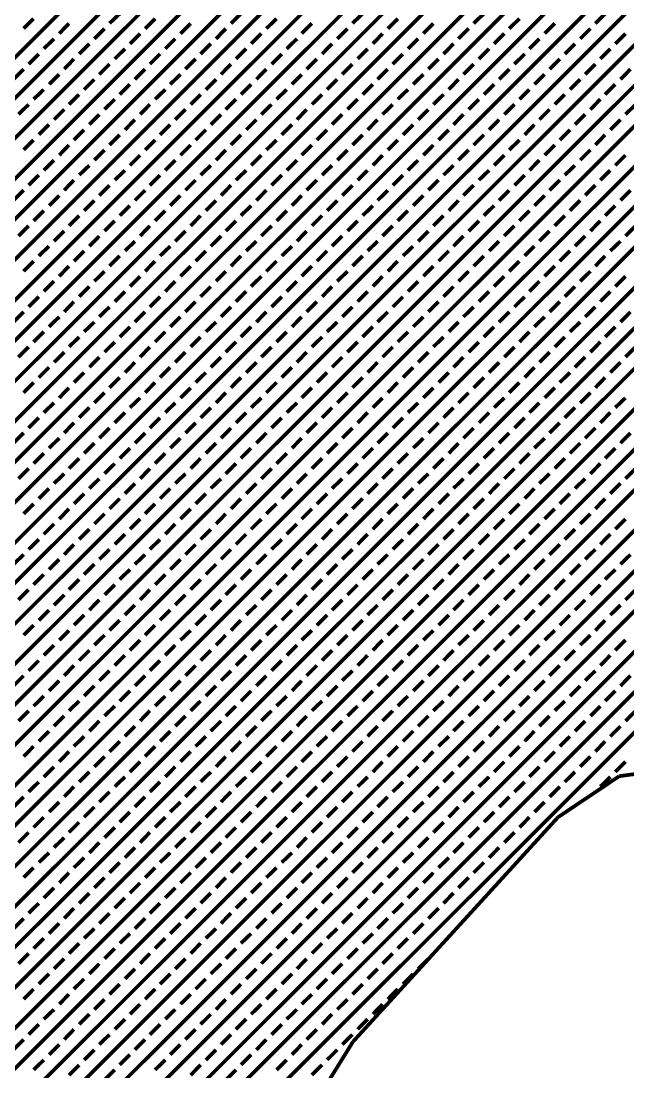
# Model space of a CAD drawing. Extents: x 2 to 176, y -19 to 159.
# Drawn here: x 111.615 to 112.234, y 118.166 to 119.239 of the extents above; entities that cross this region are included whole.
import ezdxf

# ---------------------------------------------------------------- set-up
doc = ezdxf.new("R2010")
doc.units = 0
doc.layers.add('BG_SILKSCREEN_TOP', color=7, linetype='CONTINUOUS')

msp = doc.modelspace()

# ---------------------------------------------------------------- linework, layer by layer
at = {"layer": 'BG_SILKSCREEN_TOP', "const_width": 0.00381}
for points in [[(110.989364, 118.252494), (113.11763, 120.380506)], [(110.989364, 118.211346), (113.158524, 120.380506)], [(110.989364, 118.169944), (113.20018, 120.380506)], [(110.989364, 118.128796), (113.241328, 120.380506)], [(110.989364, 118.087394), (113.28273, 120.380506)], [(110.989364, 118.046246), (113.323878, 120.380506)], [(110.989364, 118.00459), (113.36528, 120.380506)], [(110.989364, 118.335044), (113.034826, 120.380506)], [(110.989364, 118.293896), (113.075974, 120.380506)], [(110.989872, 117.96395), (113.406428, 120.380506)], [(110.993428, 117.926104), (113.44529, 120.377966)], [(110.997238, 117.888766), (113.481358, 120.372378)], [(111.005112, 117.854984), (113.512092, 120.361964)], [(111.01451, 117.823488), (113.539778, 120.348756)], [(111.02467, 117.791992), (113.562384, 120.32996)], [(111.039148, 117.765322), (113.580926, 120.307354)], [(111.053626, 117.738652), (113.599976, 120.284748)], [(111.068612, 117.712236), (113.618518, 120.262142)], [(111.087662, 117.68963), (113.630964, 120.23344)], [(111.106458, 117.667532), (113.636298, 120.197118)], [(111.12627, 117.645942), (113.641886, 120.161304)], [(111.150654, 117.628924), (113.644426, 120.122696)], [(111.175546, 117.612414), (113.624106, 120.060974)], [(111.19993, 117.59565), (113.36909, 119.765318)], [(110.989364, 118.582948), (111.913416, 119.507)], [(110.989364, 118.541546), (111.928656, 119.480584)], [(110.989364, 118.500398), (111.952278, 119.463312)], [(110.989364, 118.458996), (111.976154, 119.445786)], [(110.989364, 118.417848), (112.012984, 119.441468)], [(110.989364, 118.376192), (112.051592, 119.438928)], [(111.224822, 117.578886), (112.995964, 119.350536)], [(111.705136, 119.236998), (111.71555, 119.246904)], [(111.829088, 119.236998), (111.839248, 119.246904)], [(111.95304, 119.236998), (111.963454, 119.246904)], [(112.076738, 119.236998), (112.087152, 119.246904)], [(112.200944, 119.236998), (112.21085, 119.246904)], [(111.249206, 117.562376), (112.921542, 119.234712)], [(111.617506, 119.231664), (111.627666, 119.241824)], [(111.653828, 119.226584), (111.663734, 119.236998)], [(111.741458, 119.231664), (111.751618, 119.241824)], [(111.777526, 119.226584), (111.78794, 119.236998)], [(111.865156, 119.231664), (111.87557, 119.241824)], [(111.901224, 119.226584), (111.911638, 119.236998)], [(111.989108, 119.231664), (111.999268, 119.241824)], [(112.02543, 119.226584), (112.03559, 119.236998)], [(112.11306, 119.231664), (112.123474, 119.241824)], [(112.149128, 119.226584), (112.159542, 119.236998)], [(111.63808, 119.21109), (111.648494, 119.22125)], [(111.689642, 119.22125), (111.700056, 119.231664)], [(111.725964, 119.21617), (111.736378, 119.226584)], [(111.762032, 119.21109), (111.772192, 119.22125)], [(111.813848, 119.22125), (111.823754, 119.231664)], [(111.849662, 119.21617), (111.860076, 119.226584)], [(111.885984, 119.21109), (111.896398, 119.22125)], [(111.937546, 119.22125), (111.94796, 119.231664)], [(111.973868, 119.21617), (111.983774, 119.226584)], [(112.009682, 119.21109), (112.020096, 119.22125)], [(112.061244, 119.22125), (112.071658, 119.231664)], [(112.097566, 119.21617), (112.10798, 119.226584)], [(112.133634, 119.21109), (112.143794, 119.22125)], [(112.18545, 119.22125), (112.195864, 119.231664)], [(112.221264, 119.21617), (112.231678, 119.226584)], [(111.674148, 119.205756), (111.684562, 119.21617)], [(111.71047, 119.200676), (111.720884, 119.21109)], [(111.7981, 119.205756), (111.808514, 119.21617)], [(111.834168, 119.200676), (111.844582, 119.21109)], [(111.922052, 119.205756), (111.932212, 119.21617)], [(111.958374, 119.200676), (111.968534, 119.21109)], [(112.046004, 119.205756), (112.056164, 119.21617)], [(112.082072, 119.200676), (112.092486, 119.21109)], [(112.169702, 119.205756), (112.180116, 119.21617)], [(112.206024, 119.200676), (112.216184, 119.21109)], [(111.275876, 117.547898), (112.937798, 119.20982)], [(111.622586, 119.195342), (111.633, 119.205756)], [(111.658908, 119.190262), (111.668814, 119.200676)], [(111.746284, 119.195342), (111.756698, 119.205756)], [(111.782606, 119.190262), (111.79302, 119.200676)], [(111.87049, 119.195342), (111.880904, 119.205756)], [(111.906304, 119.190262), (111.916718, 119.200676)], [(111.994188, 119.195342), (112.004602, 119.205756)], [(112.03051, 119.190262), (112.040924, 119.200676)], [(112.118394, 119.195342), (112.128808, 119.205756)], [(112.154208, 119.190262), (112.164622, 119.200676)], [(111.607092, 119.179848), (111.617506, 119.190262)], [(111.694722, 119.184928), (111.705136, 119.195342)], [(111.731044, 119.179848), (111.741458, 119.190262)], [(111.818928, 119.184928), (111.829088, 119.195342)], [(111.854996, 119.179848), (111.865156, 119.190262)], [(111.942626, 119.184928), (111.95304, 119.195342)], [(111.978694, 119.179848), (111.989108, 119.190262)], [(112.066324, 119.184928), (112.076738, 119.195342)], [(112.102646, 119.179848), (112.11306, 119.190262)], [(112.19053, 119.184928), (112.200944, 119.195342)], [(112.226598, 119.179848), (112.236758, 119.190262)], [(111.643414, 119.174768), (111.653828, 119.184928)], [(111.679228, 119.169434), (111.689642, 119.179848)], [(111.767112, 119.174768), (111.777526, 119.184928)], [(111.803434, 119.169434), (111.813848, 119.179848)], [(111.891318, 119.174768), (111.901224, 119.184928)], [(111.927132, 119.169434), (111.937546, 119.179848)], [(112.015016, 119.174768), (112.02543, 119.184928)], [(112.051338, 119.169434), (112.061244, 119.179848)], [(112.138714, 119.174768), (112.149128, 119.184928)], [(112.175036, 119.169434), (112.18545, 119.179848)], [(111.627666, 119.159528), (111.63808, 119.169434)], [(111.71555, 119.164354), (111.725964, 119.174768)], [(111.751618, 119.159528), (111.762032, 119.169434)], [(111.839248, 119.164354), (111.849662, 119.174768)], [(111.87557, 119.159528), (111.885984, 119.169434)], [(111.963454, 119.164354), (111.973868, 119.174768)], [(111.999268, 119.159528), (112.009682, 119.169434)], [(112.087152, 119.164354), (112.097566, 119.174768)], [(112.123474, 119.159528), (112.133634, 119.169434)], [(112.21085, 119.164354), (112.221264, 119.174768)], [(111.663734, 119.154194), (111.674148, 119.164354)], [(111.700056, 119.149114), (111.71047, 119.159528)], [(111.78794, 119.154194), (111.7981, 119.164354)], [(111.823754, 119.149114), (111.834168, 119.159528)], [(111.911638, 119.154194), (111.922052, 119.164354)], [(111.94796, 119.149114), (111.958374, 119.159528)], [(112.03559, 119.154194), (112.046004, 119.164354)], [(112.071658, 119.149114), (112.082072, 119.159528)], [(112.159542, 119.154194), (112.169702, 119.164354)], [(112.195864, 119.149114), (112.206024, 119.159528)], [(111.612172, 119.144034), (111.622586, 119.154194)], [(111.648494, 119.1387), (111.658908, 119.149114)], [(111.736378, 119.144034), (111.746284, 119.154194)], [(111.772192, 119.1387), (111.782606, 119.149114)], [(111.860076, 119.144034), (111.87049, 119.154194)], [(111.896398, 119.1387), (111.906304, 119.149114)], [(111.983774, 119.144034), (111.994188, 119.154194)], [(112.020096, 119.1387), (112.03051, 119.149114)], [(112.10798, 119.144034), (112.118394, 119.154194)], [(112.143794, 119.1387), (112.154208, 119.149114)], [(112.231678, 119.144034), (112.242092, 119.154194)], [(111.684562, 119.13362), (111.694722, 119.144034)], [(111.720884, 119.128286), (111.731044, 119.1387)], [(111.808514, 119.13362), (111.818928, 119.144034)], [(111.844582, 119.128286), (111.854996, 119.1387)], [(111.932212, 119.13362), (111.942626, 119.144034)], [(111.968534, 119.128286), (111.978694, 119.1387)], [(112.056164, 119.13362), (112.066324, 119.144034)], [(112.092486, 119.128286), (112.102646, 119.1387)], [(112.180116, 119.13362), (112.19053, 119.144034)], [(112.216184, 119.128286), (112.226598, 119.1387)], [(111.633, 119.123206), (111.643414, 119.13362)], [(111.668814, 119.117872), (111.679228, 119.128286)], [(111.756698, 119.123206), (111.767112, 119.13362)], [(111.79302, 119.117872), (111.803434, 119.128286)], [(111.880904, 119.123206), (111.891318, 119.13362)], [(111.916718, 119.117872), (111.927132, 119.128286)], [(112.004602, 119.123206), (112.015016, 119.13362)], [(112.040924, 119.117872), (112.051338, 119.128286)], [(112.128808, 119.123206), (112.138714, 119.13362)], [(112.164622, 119.117872), (112.175036, 119.128286)], [(111.617506, 119.107712), (111.627666, 119.117872)], [(111.705136, 119.112792), (111.71555, 119.123206)], [(111.741458, 119.107712), (111.751618, 119.117872)], [(111.829088, 119.112792), (111.839248, 119.123206)], [(111.865156, 119.107712), (111.87557, 119.117872)], [(111.95304, 119.112792), (111.963454, 119.123206)], [(111.989108, 119.107712), (111.999268, 119.117872)], [(112.076738, 119.112792), (112.087152, 119.123206)], [(112.11306, 119.107712), (112.123474, 119.117872)], [(112.200944, 119.112792), (112.21085, 119.123206)], [(111.653828, 119.102378), (111.663734, 119.112792)], [(111.689642, 119.097298), (111.700056, 119.107712)], [(111.777526, 119.102378), (111.78794, 119.112792)], [(111.813848, 119.097298), (111.823754, 119.107712)], [(111.901224, 119.102378), (111.911638, 119.112792)], [(111.937546, 119.097298), (111.94796, 119.107712)], [(112.02543, 119.102378), (112.03559, 119.112792)], [(112.061244, 119.097298), (112.071658, 119.107712)], [(112.149128, 119.102378), (112.159542, 119.112792)], [(112.18545, 119.097298), (112.195864, 119.107712)], [(111.63808, 119.086884), (111.648494, 119.097298)], [(111.725964, 119.091964), (111.736378, 119.102378)], [(111.762032, 119.086884), (111.772192, 119.097298)], [(111.849662, 119.091964), (111.860076, 119.102378)], [(111.885984, 119.086884), (111.896398, 119.097298)], [(111.973868, 119.091964), (111.983774, 119.102378)], [(112.009682, 119.086884), (112.020096, 119.097298)], [(112.097566, 119.091964), (112.10798, 119.102378)], [(112.133634, 119.086884), (112.143794, 119.097298)], [(112.221264, 119.091964), (112.231678, 119.102378)], [(111.622586, 119.071644), (111.633, 119.082058)], [(111.674148, 119.082058), (111.684562, 119.091964)], [(111.71047, 119.076978), (111.720884, 119.086884)], [(111.746284, 119.071644), (111.756698, 119.082058)], [(111.7981, 119.082058), (111.808514, 119.091964)], [(111.834168, 119.076978), (111.844582, 119.086884)], [(111.87049, 119.071644), (111.880904, 119.082058)], [(111.922052, 119.082058), (111.932212, 119.091964)], [(111.958374, 119.076978), (111.968534, 119.086884)], [(111.994188, 119.071644), (112.004602, 119.082058)], [(112.046004, 119.082058), (112.056164, 119.091964)], [(112.082072, 119.076978), (112.092486, 119.086884)], [(112.118394, 119.071644), (112.128808, 119.082058)], [(112.169702, 119.082058), (112.180116, 119.091964)], [(112.206024, 119.076978), (112.216184, 119.086884)], [(111.658908, 119.066564), (111.668814, 119.076978)], [(111.694722, 119.06123), (111.705136, 119.071644)], [(111.782606, 119.066564), (111.79302, 119.076978)], [(111.818928, 119.06123), (111.829088, 119.071644)], [(111.906304, 119.066564), (111.916718, 119.076978)], [(111.942626, 119.06123), (111.95304, 119.071644)], [(112.03051, 119.066564), (112.040924, 119.076978)], [(112.066324, 119.06123), (112.076738, 119.071644)], [(112.154208, 119.066564), (112.164622, 119.076978)], [(112.19053, 119.06123), (112.200944, 119.071644)], [(111.607092, 119.05615), (111.617506, 119.066564)], [(111.643414, 119.050816), (111.653828, 119.06123)], [(111.731044, 119.05615), (111.741458, 119.066564)], [(111.767112, 119.050816), (111.777526, 119.06123)], [(111.854996, 119.05615), (111.865156, 119.066564)], [(111.891318, 119.050816), (111.901224, 119.06123)], [(111.978694, 119.05615), (111.989108, 119.066564)], [(112.015016, 119.050816), (112.02543, 119.06123)], [(112.102646, 119.05615), (112.11306, 119.066564)], [(112.138714, 119.050816), (112.149128, 119.06123)], [(112.226598, 119.05615), (112.236758, 119.066564)], [(111.679228, 119.045736), (111.689642, 119.05615)], [(111.71555, 119.040656), (111.725964, 119.050816)], [(111.803434, 119.045736), (111.813848, 119.05615)], [(111.839248, 119.040656), (111.849662, 119.050816)], [(111.927132, 119.045736), (111.937546, 119.05615)], [(111.963454, 119.040656), (111.973868, 119.050816)], [(112.051338, 119.045736), (112.061244, 119.05615)], [(112.087152, 119.040656), (112.097566, 119.050816)], [(112.175036, 119.045736), (112.18545, 119.05615)], [(112.21085, 119.040656), (112.221264, 119.050816)], [(111.627666, 119.035322), (111.63808, 119.045736)], [(111.663734, 119.030242), (111.674148, 119.040656)], [(111.751618, 119.035322), (111.762032, 119.045736)], [(111.78794, 119.030242), (111.7981, 119.040656)], [(111.87557, 119.035322), (111.885984, 119.045736)], [(111.911638, 119.030242), (111.922052, 119.040656)], [(111.999268, 119.035322), (112.009682, 119.045736)], [(112.03559, 119.030242), (112.046004, 119.040656)], [(112.123474, 119.035322), (112.133634, 119.045736)], [(112.159542, 119.030242), (112.169702, 119.040656)], [(111.612172, 119.019828), (111.622586, 119.030242)], [(111.700056, 119.024908), (111.71047, 119.035322)], [(111.736378, 119.019828), (111.746284, 119.030242)], [(111.823754, 119.024908), (111.834168, 119.035322)], [(111.860076, 119.019828), (111.87049, 119.030242)], [(111.94796, 119.024908), (111.958374, 119.035322)], [(111.983774, 119.019828), (111.994188, 119.030242)], [(112.071658, 119.024908), (112.082072, 119.035322)], [(112.10798, 119.019828), (112.118394, 119.030242)], [(112.195864, 119.024908), (112.206024, 119.035322)], [(112.231678, 119.019828), (112.242092, 119.030242)], [(111.648494, 119.014494), (111.658908, 119.024908)], [(111.684562, 119.009414), (111.694722, 119.019828)], [(111.772192, 119.014494), (111.782606, 119.024908)], [(111.808514, 119.009414), (111.818928, 119.019828)], [(111.896398, 119.014494), (111.906304, 119.024908)], [(111.932212, 119.009414), (111.942626, 119.019828)], [(112.020096, 119.014494), (112.03051, 119.024908)], [(112.056164, 119.009414), (112.066324, 119.019828)], [(112.143794, 119.014494), (112.154208, 119.024908)], [(112.180116, 119.009414), (112.19053, 119.019828)], [(111.633, 118.999508), (111.643414, 119.009414)], [(111.720884, 119.004588), (111.731044, 119.014494)], [(111.756698, 118.999508), (111.767112, 119.009414)], [(111.844582, 119.004588), (111.854996, 119.014494)], [(111.880904, 118.999508), (111.891318, 119.009414)], [(111.968534, 119.004588), (111.978694, 119.014494)], [(112.004602, 118.999508), (112.015016, 119.009414)], [(112.092486, 119.004588), (112.102646, 119.014494)], [(112.128808, 118.999508), (112.138714, 119.009414)], [(112.216184, 119.004588), (112.226598, 119.014494)], [(111.668814, 118.994174), (111.679228, 119.004588)], [(111.705136, 118.989094), (111.71555, 118.999508)], [(111.79302, 118.994174), (111.803434, 119.004588)], [(111.829088, 118.989094), (111.839248, 118.999508)], [(111.916718, 118.994174), (111.927132, 119.004588)], [(111.95304, 118.989094), (111.963454, 118.999508)], [(112.040924, 118.994174), (112.051338, 119.004588)], [(112.076738, 118.989094), (112.087152, 118.999508)], [(112.164622, 118.994174), (112.175036, 119.004588)], [(112.200944, 118.989094), (112.21085, 118.999508)], [(111.617506, 118.98376), (111.627666, 118.994174)], [(111.653828, 118.97868), (111.663734, 118.989094)], [(111.741458, 118.98376), (111.751618, 118.994174)], [(111.777526, 118.97868), (111.78794, 118.989094)], [(111.865156, 118.98376), (111.87557, 118.994174)], [(111.901224, 118.97868), (111.911638, 118.989094)], [(111.989108, 118.98376), (111.999268, 118.994174)], [(112.02543, 118.97868), (112.03559, 118.989094)], [(112.11306, 118.98376), (112.123474, 118.994174)], [(112.149128, 118.97868), (112.159542, 118.989094)], [(111.689642, 118.9736), (111.700056, 118.98376)], [(111.725964, 118.968266), (111.736378, 118.97868)], [(111.813848, 118.9736), (111.823754, 118.98376)], [(111.849662, 118.968266), (111.860076, 118.97868)], [(111.937546, 118.9736), (111.94796, 118.98376)], [(111.973868, 118.968266), (111.983774, 118.97868)], [(112.061244, 118.9736), (112.071658, 118.98376)], [(112.097566, 118.968266), (112.10798, 118.97868)], [(112.18545, 118.9736), (112.195864, 118.98376)], [(112.221264, 118.968266), (112.231678, 118.97868)], [(111.63808, 118.963186), (111.648494, 118.9736)], [(111.674148, 118.957852), (111.684562, 118.968266)], [(111.762032, 118.963186), (111.772192, 118.9736)], [(111.7981, 118.957852), (111.808514, 118.968266)], [(111.885984, 118.963186), (111.896398, 118.9736)], [(111.922052, 118.957852), (111.932212, 118.968266)], [(112.009682, 118.963186), (112.020096, 118.9736)], [(112.046004, 118.957852), (112.056164, 118.968266)], [(112.133634, 118.963186), (112.143794, 118.9736)], [(112.169702, 118.957852), (112.180116, 118.968266)], [(111.622586, 118.947438), (111.633, 118.957852)], [(111.658908, 118.942358), (111.668814, 118.952772)], [(111.71047, 118.952772), (111.720884, 118.963186)], [(111.746284, 118.947438), (111.756698, 118.957852)], [(111.782606, 118.942358), (111.79302, 118.952772)], [(111.834168, 118.952772), (111.844582, 118.963186)], [(111.87049, 118.947438), (111.880904, 118.957852)], [(111.906304, 118.942358), (111.916718, 118.952772)], [(111.958374, 118.952772), (111.968534, 118.963186)], [(111.994188, 118.947438), (112.004602, 118.957852)], [(112.03051, 118.942358), (112.040924, 118.952772)], [(112.082072, 118.952772), (112.092486, 118.963186)], [(112.118394, 118.947438), (112.128808, 118.957852)], [(112.154208, 118.942358), (112.164622, 118.952772)], [(112.206024, 118.952772), (112.216184, 118.963186)], [(111.607092, 118.931944), (111.617506, 118.942358)], [(111.694722, 118.937278), (111.705136, 118.947438)], [(111.731044, 118.931944), (111.741458, 118.942358)], [(111.818928, 118.937278), (111.829088, 118.947438)], [(111.854996, 118.931944), (111.865156, 118.942358)], [(111.942626, 118.937278), (111.95304, 118.947438)], [(111.978694, 118.931944), (111.989108, 118.942358)], [(112.066324, 118.937278), (112.076738, 118.947438)], [(112.102646, 118.931944), (112.11306, 118.942358)], [(112.19053, 118.937278), (112.200944, 118.947438)], [(112.226598, 118.931944), (112.236758, 118.942358)], [(111.643414, 118.927118), (111.653828, 118.937278)], [(111.679228, 118.922038), (111.689642, 118.931944)], [(111.767112, 118.927118), (111.777526, 118.937278)], [(111.803434, 118.922038), (111.813848, 118.931944)], [(111.891318, 118.927118), (111.901224, 118.937278)], [(111.927132, 118.922038), (111.937546, 118.931944)], [(112.015016, 118.927118), (112.02543, 118.937278)], [(112.051338, 118.922038), (112.061244, 118.931944)], [(112.138714, 118.927118), (112.149128, 118.937278)], [(112.175036, 118.922038), (112.18545, 118.931944)], [(111.627666, 118.911624), (111.63808, 118.922038)], [(111.71555, 118.916704), (111.725964, 118.927118)], [(111.751618, 118.911624), (111.762032, 118.922038)], [(111.839248, 118.916704), (111.849662, 118.927118)], [(111.87557, 118.911624), (111.885984, 118.922038)], [(111.963454, 118.916704), (111.973868, 118.927118)], [(111.999268, 118.911624), (112.009682, 118.922038)], [(112.087152, 118.916704), (112.097566, 118.927118)], [(112.123474, 118.911624), (112.133634, 118.922038)], [(112.21085, 118.916704), (112.221264, 118.927118)], [(111.663734, 118.906544), (111.674148, 118.916704)], [(111.700056, 118.90121), (111.71047, 118.911624)], [(111.78794, 118.906544), (111.7981, 118.916704)], [(111.823754, 118.90121), (111.834168, 118.911624)], [(111.911638, 118.906544), (111.922052, 118.916704)], [(111.94796, 118.90121), (111.958374, 118.911624)], [(112.03559, 118.906544), (112.046004, 118.916704)], [(112.071658, 118.90121), (112.082072, 118.911624)], [(112.159542, 118.906544), (112.169702, 118.916704)], [(112.195864, 118.90121), (112.206024, 118.911624)], [(111.612172, 118.89613), (111.622586, 118.906544)], [(111.648494, 118.890796), (111.658908, 118.90121)], [(111.736378, 118.89613), (111.746284, 118.906544)], [(111.772192, 118.890796), (111.782606, 118.90121)], [(111.860076, 118.89613), (111.87049, 118.906544)], [(111.896398, 118.890796), (111.906304, 118.90121)], [(111.983774, 118.89613), (111.994188, 118.906544)], [(112.020096, 118.890796), (112.03051, 118.90121)], [(112.10798, 118.89613), (112.118394, 118.906544)], [(112.143794, 118.890796), (112.154208, 118.90121)], [(112.231678, 118.89613), (112.242092, 118.906544)], [(111.684562, 118.885716), (111.694722, 118.89613)], [(111.720884, 118.880382), (111.731044, 118.890796)], [(111.808514, 118.885716), (111.818928, 118.89613)], [(111.844582, 118.880382), (111.854996, 118.890796)], [(111.932212, 118.885716), (111.942626, 118.89613)], [(111.968534, 118.880382), (111.978694, 118.890796)], [(112.056164, 118.885716), (112.066324, 118.89613)], [(112.092486, 118.880382), (112.102646, 118.890796)], [(112.180116, 118.885716), (112.19053, 118.89613)], [(112.216184, 118.880382), (112.226598, 118.890796)], [(111.633, 118.875302), (111.643414, 118.885716)], [(111.668814, 118.870222), (111.679228, 118.880382)], [(111.756698, 118.875302), (111.767112, 118.885716)], [(111.79302, 118.870222), (111.803434, 118.880382)], [(111.880904, 118.875302), (111.891318, 118.885716)], [(111.916718, 118.870222), (111.927132, 118.880382)], [(112.004602, 118.875302), (112.015016, 118.885716)], [(112.040924, 118.870222), (112.051338, 118.880382)], [(112.128808, 118.875302), (112.138714, 118.885716)], [(112.164622, 118.870222), (112.175036, 118.880382)], [(111.617506, 118.859808), (111.627666, 118.870222)], [(111.705136, 118.864888), (111.71555, 118.875302)], [(111.741458, 118.859808), (111.751618, 118.870222)], [(111.829088, 118.864888), (111.839248, 118.875302)], [(111.865156, 118.859808), (111.87557, 118.870222)], [(111.95304, 118.864888), (111.963454, 118.875302)], [(111.989108, 118.859808), (111.999268, 118.870222)], [(112.076738, 118.864888), (112.087152, 118.875302)], [(112.11306, 118.859808), (112.123474, 118.870222)], [(112.200944, 118.864888), (112.21085, 118.875302)], [(111.653828, 118.854474), (111.663734, 118.864888)], [(111.689642, 118.849394), (111.700056, 118.859808)], [(111.777526, 118.854474), (111.78794, 118.864888)], [(111.813848, 118.849394), (111.823754, 118.859808)], [(111.901224, 118.854474), (111.911638, 118.864888)], [(111.937546, 118.849394), (111.94796, 118.859808)], [(112.02543, 118.854474), (112.03559, 118.864888)], [(112.061244, 118.849394), (112.071658, 118.859808)], [(112.149128, 118.854474), (112.159542, 118.864888)], [(112.18545, 118.849394), (112.195864, 118.859808)], [(111.63808, 118.839488), (111.648494, 118.849394)], [(111.725964, 118.844568), (111.736378, 118.854474)], [(111.762032, 118.839488), (111.772192, 118.849394)], [(111.849662, 118.844568), (111.860076, 118.854474)], [(111.885984, 118.839488), (111.896398, 118.849394)], [(111.973868, 118.844568), (111.983774, 118.854474)], [(112.009682, 118.839488), (112.020096, 118.849394)], [(112.097566, 118.844568), (112.10798, 118.854474)], [(112.133634, 118.839488), (112.143794, 118.849394)], [(112.221264, 118.844568), (112.231678, 118.854474)], [(111.674148, 118.834154), (111.684562, 118.844568)], [(111.71047, 118.829074), (111.720884, 118.839488)], [(111.7981, 118.834154), (111.808514, 118.844568)], [(111.834168, 118.829074), (111.844582, 118.839488)], [(111.922052, 118.834154), (111.932212, 118.844568)], [(111.958374, 118.829074), (111.968534, 118.839488)], [(112.046004, 118.834154), (112.056164, 118.844568)], [(112.082072, 118.829074), (112.092486, 118.839488)], [(112.169702, 118.834154), (112.180116, 118.844568)], [(112.206024, 118.829074), (112.216184, 118.839488)], [(111.622586, 118.82374), (111.633, 118.834154)], [(111.658908, 118.81866), (111.668814, 118.829074)], [(111.746284, 118.82374), (111.756698, 118.834154)], [(111.782606, 118.81866), (111.79302, 118.829074)], [(111.87049, 118.82374), (111.880904, 118.834154)], [(111.906304, 118.81866), (111.916718, 118.829074)], [(111.994188, 118.82374), (112.004602, 118.834154)], [(112.03051, 118.81866), (112.040924, 118.829074)], [(112.118394, 118.82374), (112.128808, 118.834154)], [(112.154208, 118.81866), (112.164622, 118.829074)], [(111.607092, 118.808246), (111.617506, 118.81866)], [(111.643414, 118.803166), (111.653828, 118.813326)], [(111.694722, 118.813326), (111.705136, 118.82374)], [(111.731044, 118.808246), (111.741458, 118.81866)], [(111.767112, 118.803166), (111.777526, 118.813326)], [(111.818928, 118.813326), (111.829088, 118.82374)], [(111.854996, 118.808246), (111.865156, 118.81866)], [(111.891318, 118.803166), (111.901224, 118.813326)], [(111.942626, 118.813326), (111.95304, 118.82374)], [(111.978694, 118.808246), (111.989108, 118.81866)], [(112.015016, 118.803166), (112.02543, 118.813326)], [(112.066324, 118.813326), (112.076738, 118.82374)], [(112.102646, 118.808246), (112.11306, 118.81866)], [(112.138714, 118.803166), (112.149128, 118.813326)], [(112.19053, 118.813326), (112.200944, 118.82374)], [(112.226598, 118.808246), (112.236758, 118.81866)], [(111.679228, 118.797832), (111.689642, 118.808246)], [(111.71555, 118.792752), (111.725964, 118.803166)], [(111.803434, 118.797832), (111.813848, 118.808246)], [(111.839248, 118.792752), (111.849662, 118.803166)], [(111.927132, 118.797832), (111.937546, 118.808246)], [(111.963454, 118.792752), (111.973868, 118.803166)], [(112.051338, 118.797832), (112.061244, 118.808246)], [(112.087152, 118.792752), (112.097566, 118.803166)], [(112.175036, 118.797832), (112.18545, 118.808246)], [(112.21085, 118.792752), (112.221264, 118.803166)], [(111.627666, 118.787418), (111.63808, 118.797832)], [(111.663734, 118.782338), (111.674148, 118.792752)], [(111.751618, 118.787418), (111.762032, 118.797832)], [(111.78794, 118.782338), (111.7981, 118.792752)], [(111.87557, 118.787418), (111.885984, 118.797832)], [(111.911638, 118.782338), (111.922052, 118.792752)], [(111.999268, 118.787418), (112.009682, 118.797832)], [(112.03559, 118.782338), (112.046004, 118.792752)], [(112.123474, 118.787418), (112.133634, 118.797832)], [(112.159542, 118.782338), (112.169702, 118.792752)], [(111.612172, 118.771924), (111.622586, 118.782338)], [(111.700056, 118.777004), (111.71047, 118.787418)], [(111.736378, 118.771924), (111.746284, 118.782338)], [(111.823754, 118.777004), (111.834168, 118.787418)], [(111.860076, 118.771924), (111.87049, 118.782338)], [(111.94796, 118.777004), (111.958374, 118.787418)], [(111.983774, 118.771924), (111.994188, 118.782338)], [(112.071658, 118.777004), (112.082072, 118.787418)], [(112.10798, 118.771924), (112.118394, 118.782338)], [(112.195864, 118.777004), (112.206024, 118.787418)], [(112.231678, 118.771924), (112.242092, 118.782338)], [(111.648494, 118.767098), (111.658908, 118.777004)], [(111.684562, 118.762018), (111.694722, 118.771924)], [(111.772192, 118.767098), (111.782606, 118.777004)], [(111.808514, 118.762018), (111.818928, 118.771924)], [(111.896398, 118.767098), (111.906304, 118.777004)], [(111.932212, 118.762018), (111.942626, 118.771924)], [(112.020096, 118.767098), (112.03051, 118.777004)], [(112.056164, 118.762018), (112.066324, 118.771924)], [(112.143794, 118.767098), (112.154208, 118.777004)], [(112.180116, 118.762018), (112.19053, 118.771924)], [(111.633, 118.751604), (111.643414, 118.762018)], [(111.720884, 118.756684), (111.731044, 118.767098)], [(111.756698, 118.751604), (111.767112, 118.762018)], [(111.844582, 118.756684), (111.854996, 118.767098)], [(111.880904, 118.751604), (111.891318, 118.762018)], [(111.968534, 118.756684), (111.978694, 118.767098)], [(112.004602, 118.751604), (112.015016, 118.762018)], [(112.092486, 118.756684), (112.102646, 118.767098)], [(112.128808, 118.751604), (112.138714, 118.762018)], [(112.216184, 118.756684), (112.226598, 118.767098)], [(111.668814, 118.74627), (111.679228, 118.756684)], [(111.705136, 118.74119), (111.71555, 118.751604)], [(111.79302, 118.74627), (111.803434, 118.756684)], [(111.829088, 118.74119), (111.839248, 118.751604)], [(111.916718, 118.74627), (111.927132, 118.756684)], [(111.95304, 118.74119), (111.963454, 118.751604)], [(112.040924, 118.74627), (112.051338, 118.756684)], [(112.076738, 118.74119), (112.087152, 118.751604)], [(112.164622, 118.74627), (112.175036, 118.756684)], [(112.200944, 118.74119), (112.21085, 118.751604)], [(111.617506, 118.73611), (111.627666, 118.74627)], [(111.653828, 118.730776), (111.663734, 118.74119)], [(111.741458, 118.73611), (111.751618, 118.74627)], [(111.777526, 118.730776), (111.78794, 118.74119)], [(111.865156, 118.73611), (111.87557, 118.74627)], [(111.901224, 118.730776), (111.911638, 118.74119)], [(111.989108, 118.73611), (111.999268, 118.74627)], [(112.02543, 118.730776), (112.03559, 118.74119)], [(112.11306, 118.73611), (112.123474, 118.74627)], [(112.149128, 118.730776), (112.159542, 118.74119)], [(111.689642, 118.725696), (111.700056, 118.73611)], [(111.725964, 118.720362), (111.736378, 118.730776)], [(111.813848, 118.725696), (111.823754, 118.73611)], [(111.849662, 118.720362), (111.860076, 118.730776)], [(111.937546, 118.725696), (111.94796, 118.73611)], [(111.973868, 118.720362), (111.983774, 118.730776)], [(112.061244, 118.725696), (112.071658, 118.73611)], [(112.097566, 118.720362), (112.10798, 118.730776)], [(112.18545, 118.725696), (112.195864, 118.73611)], [(112.221264, 118.720362), (112.231678, 118.730776)], [(111.63808, 118.715282), (111.648494, 118.725696)], [(111.674148, 118.709948), (111.684562, 118.720362)], [(111.762032, 118.715282), (111.772192, 118.725696)], [(111.7981, 118.709948), (111.808514, 118.720362)], [(111.885984, 118.715282), (111.896398, 118.725696)], [(111.922052, 118.709948), (111.932212, 118.720362)], [(112.009682, 118.715282), (112.020096, 118.725696)], [(112.046004, 118.709948), (112.056164, 118.720362)], [(112.133634, 118.715282), (112.143794, 118.725696)], [(112.169702, 118.709948), (112.180116, 118.720362)], [(111.622586, 118.699788), (111.633, 118.709948)], [(111.71047, 118.704868), (111.720884, 118.715282)], [(111.746284, 118.699788), (111.756698, 118.709948)], [(111.834168, 118.704868), (111.844582, 118.715282)], [(111.87049, 118.699788), (111.880904, 118.709948)], [(111.958374, 118.704868), (111.968534, 118.715282)], [(111.994188, 118.699788), (112.004602, 118.709948)], [(112.082072, 118.704868), (112.092486, 118.715282)], [(112.118394, 118.699788), (112.128808, 118.709948)], [(112.206024, 118.704868), (112.216184, 118.715282)], [(111.658908, 118.694454), (111.668814, 118.704868)], [(111.694722, 118.689628), (111.705136, 118.699788)], [(111.782606, 118.694454), (111.79302, 118.704868)], [(111.818928, 118.689628), (111.829088, 118.699788)], [(111.906304, 118.694454), (111.916718, 118.704868)], [(111.942626, 118.689628), (111.95304, 118.699788)], [(112.03051, 118.694454), (112.040924, 118.704868)], [(112.066324, 118.689628), (112.076738, 118.699788)], [(112.154208, 118.694454), (112.164622, 118.704868)], [(112.19053, 118.689628), (112.200944, 118.699788)], [(111.607092, 118.684548), (111.617506, 118.694454)], [(111.643414, 118.679214), (111.653828, 118.689628)], [(111.679228, 118.674134), (111.689642, 118.684548)], [(111.731044, 118.684548), (111.741458, 118.694454)], [(111.767112, 118.679214), (111.777526, 118.689628)], [(111.803434, 118.674134), (111.813848, 118.684548)], [(111.854996, 118.684548), (111.865156, 118.694454)], [(111.891318, 118.679214), (111.901224, 118.689628)], [(111.927132, 118.674134), (111.937546, 118.684548)], [(111.978694, 118.684548), (111.989108, 118.694454)], [(112.015016, 118.679214), (112.02543, 118.689628)], [(112.051338, 118.674134), (112.061244, 118.684548)], [(112.102646, 118.684548), (112.11306, 118.694454)], [(112.138714, 118.679214), (112.149128, 118.689628)], [(112.175036, 118.674134), (112.18545, 118.684548)], [(112.226598, 118.684548), (112.236758, 118.694454)], [(111.627666, 118.66372), (111.63808, 118.674134)], [(111.71555, 118.669054), (111.725964, 118.679214)], [(111.751618, 118.66372), (111.762032, 118.674134)], [(111.839248, 118.669054), (111.849662, 118.679214)], [(111.87557, 118.66372), (111.885984, 118.674134)], [(111.963454, 118.669054), (111.973868, 118.679214)], [(111.999268, 118.66372), (112.009682, 118.674134)], [(112.087152, 118.669054), (112.097566, 118.679214)], [(112.123474, 118.66372), (112.133634, 118.674134)], [(112.21085, 118.669054), (112.221264, 118.679214)], [(111.663734, 118.65864), (111.674148, 118.669054)], [(111.700056, 118.653306), (111.71047, 118.66372)], [(111.78794, 118.65864), (111.7981, 118.669054)], [(111.823754, 118.653306), (111.834168, 118.66372)], [(111.911638, 118.65864), (111.922052, 118.669054)], [(111.94796, 118.653306), (111.958374, 118.66372)], [(112.03559, 118.65864), (112.046004, 118.669054)], [(112.071658, 118.653306), (112.082072, 118.66372)], [(112.159542, 118.65864), (112.169702, 118.669054)], [(112.195864, 118.653306), (112.206024, 118.66372)], [(111.612172, 118.648226), (111.622586, 118.65864)], [(111.648494, 118.642892), (111.658908, 118.653306)], [(111.736378, 118.648226), (111.746284, 118.65864)], [(111.772192, 118.642892), (111.782606, 118.653306)], [(111.860076, 118.648226), (111.87049, 118.65864)], [(111.896398, 118.642892), (111.906304, 118.653306)], [(111.983774, 118.648226), (111.994188, 118.65864)], [(112.020096, 118.642892), (112.03051, 118.653306)], [(112.10798, 118.648226), (112.118394, 118.65864)], [(112.143794, 118.642892), (112.154208, 118.653306)], [(112.231678, 118.648226), (112.242092, 118.65864)], [(111.684562, 118.637812), (111.694722, 118.648226)], [(111.720884, 118.632732), (111.731044, 118.642892)], [(111.808514, 118.637812), (111.818928, 118.648226)], [(111.844582, 118.632732), (111.854996, 118.642892)], [(111.932212, 118.637812), (111.942626, 118.648226)], [(111.968534, 118.632732), (111.978694, 118.642892)], [(112.056164, 118.637812), (112.066324, 118.648226)], [(112.092486, 118.632732), (112.102646, 118.642892)], [(112.180116, 118.637812), (112.19053, 118.648226)], [(112.216184, 118.632732), (112.226598, 118.642892)], [(111.633, 118.627398), (111.643414, 118.637812)], [(111.668814, 118.622318), (111.679228, 118.632732)], [(111.756698, 118.627398), (111.767112, 118.637812)], [(111.79302, 118.622318), (111.803434, 118.632732)], [(111.880904, 118.627398), (111.891318, 118.637812)], [(111.916718, 118.622318), (111.927132, 118.632732)], [(112.004602, 118.627398), (112.015016, 118.637812)], [(112.040924, 118.622318), (112.051338, 118.632732)], [(112.128808, 118.627398), (112.138714, 118.637812)], [(112.164622, 118.622318), (112.175036, 118.632732)], [(111.617506, 118.612158), (111.627666, 118.622318)], [(111.705136, 118.616984), (111.71555, 118.627398)], [(111.741458, 118.612158), (111.751618, 118.622318)], [(111.829088, 118.616984), (111.839248, 118.627398)], [(111.865156, 118.612158), (111.87557, 118.622318)], [(111.95304, 118.616984), (111.963454, 118.627398)], [(111.989108, 118.612158), (111.999268, 118.622318)], [(112.076738, 118.616984), (112.087152, 118.627398)], [(112.11306, 118.612158), (112.123474, 118.622318)], [(112.200944, 118.616984), (112.21085, 118.627398)], [(111.653828, 118.607078), (111.663734, 118.616984)], [(111.689642, 118.601998), (111.700056, 118.612158)], [(111.777526, 118.607078), (111.78794, 118.616984)], [(111.813848, 118.601998), (111.823754, 118.612158)], [(111.901224, 118.607078), (111.911638, 118.616984)], [(111.937546, 118.601998), (111.94796, 118.612158)], [(112.02543, 118.607078), (112.03559, 118.616984)], [(112.061244, 118.601998), (112.071658, 118.612158)], [(112.149128, 118.607078), (112.159542, 118.616984)], [(112.18545, 118.601998), (112.195864, 118.612158)], [(111.63808, 118.591584), (111.648494, 118.601998)], [(111.725964, 118.596664), (111.736378, 118.607078)], [(111.762032, 118.591584), (111.772192, 118.601998)], [(111.849662, 118.596664), (111.860076, 118.607078)], [(111.885984, 118.591584), (111.896398, 118.601998)], [(111.973868, 118.596664), (111.983774, 118.607078)], [(112.009682, 118.591584), (112.020096, 118.601998)], [(112.097566, 118.596664), (112.10798, 118.607078)], [(112.133634, 118.591584), (112.143794, 118.601998)], [(112.221264, 118.596664), (112.231678, 118.607078)], [(111.674148, 118.58625), (111.684562, 118.596664)], [(111.71047, 118.58117), (111.720884, 118.591584)], [(111.7981, 118.58625), (111.808514, 118.596664)], [(111.834168, 118.58117), (111.844582, 118.591584)], [(111.922052, 118.58625), (111.932212, 118.596664)], [(111.958374, 118.58117), (111.968534, 118.591584)], [(112.046004, 118.58625), (112.056164, 118.596664)], [(112.082072, 118.58117), (112.092486, 118.591584)], [(112.169702, 118.58625), (112.180116, 118.596664)], [(112.206024, 118.58117), (112.216184, 118.591584)], [(111.622586, 118.575836), (111.633, 118.58625)], [(111.658908, 118.570756), (111.668814, 118.58117)], [(111.746284, 118.575836), (111.756698, 118.58625)], [(111.782606, 118.570756), (111.79302, 118.58117)], [(111.87049, 118.575836), (111.880904, 118.58625)], [(111.906304, 118.570756), (111.916718, 118.58117)], [(111.994188, 118.575836), (112.004602, 118.58625)], [(112.03051, 118.570756), (112.040924, 118.58117)], [(112.118394, 118.575836), (112.128808, 118.58625)], [(112.154208, 118.570756), (112.164622, 118.58117)], [(111.607092, 118.560342), (111.617506, 118.570756)], [(111.694722, 118.565676), (111.705136, 118.575836)], [(111.731044, 118.560342), (111.741458, 118.570756)], [(111.818928, 118.565676), (111.829088, 118.575836)], [(111.854996, 118.560342), (111.865156, 118.570756)], [(111.942626, 118.565676), (111.95304, 118.575836)], [(111.978694, 118.560342), (111.989108, 118.570756)], [(112.066324, 118.565676), (112.076738, 118.575836)], [(112.102646, 118.560342), (112.11306, 118.570756)], [(112.19053, 118.565676), (112.200944, 118.575836)], [(112.226598, 118.560342), (112.236758, 118.570756)], [(111.643414, 118.555262), (111.653828, 118.565676)], [(111.679228, 118.549928), (111.689642, 118.560342)], [(111.767112, 118.555262), (111.777526, 118.565676)], [(111.803434, 118.549928), (111.813848, 118.560342)], [(111.891318, 118.555262), (111.901224, 118.565676)], [(111.927132, 118.549928), (111.937546, 118.560342)], [(112.015016, 118.555262), (112.02543, 118.565676)], [(112.051338, 118.549928), (112.061244, 118.560342)], [(112.138714, 118.555262), (112.149128, 118.565676)], [(112.175036, 118.549928), (112.18545, 118.560342)], [(111.627666, 118.539768), (111.63808, 118.549928)], [(111.663734, 118.534942), (111.674148, 118.544848)], [(111.71555, 118.544848), (111.725964, 118.555262)], [(111.751618, 118.539768), (111.762032, 118.549928)], [(111.78794, 118.534942), (111.7981, 118.544848)], [(111.839248, 118.544848), (111.849662, 118.555262)], [(111.87557, 118.539768), (111.885984, 118.549928)], [(111.911638, 118.534942), (111.922052, 118.544848)], [(111.963454, 118.544848), (111.973868, 118.555262)], [(111.999268, 118.539768), (112.009682, 118.549928)], [(112.03559, 118.534942), (112.046004, 118.544848)], [(112.087152, 118.544848), (112.097566, 118.555262)], [(112.123474, 118.539768), (112.133634, 118.549928)], [(112.159542, 118.534942), (112.169702, 118.544848)], [(112.21085, 118.544848), (112.221264, 118.555262)], [(111.612172, 118.524528), (111.622586, 118.534942)], [(111.700056, 118.529608), (111.71047, 118.539768)], [(111.736378, 118.524528), (111.746284, 118.534942)], [(111.823754, 118.529608), (111.834168, 118.539768)], [(111.860076, 118.524528), (111.87049, 118.534942)], [(111.94796, 118.529608), (111.958374, 118.539768)], [(111.983774, 118.524528), (111.994188, 118.534942)], [(112.071658, 118.529608), (112.082072, 118.539768)], [(112.10798, 118.524528), (112.118394, 118.534942)], [(112.195864, 118.529608), (112.206024, 118.539768)], [(112.231678, 118.524528), (112.242092, 118.534942)], [(111.648494, 118.519194), (111.658908, 118.529608)], [(111.684562, 118.514114), (111.694722, 118.524528)], [(111.772192, 118.519194), (111.782606, 118.529608)], [(111.808514, 118.514114), (111.818928, 118.524528)], [(111.896398, 118.519194), (111.906304, 118.529608)], [(111.932212, 118.514114), (111.942626, 118.524528)], [(112.020096, 118.519194), (112.03051, 118.529608)], [(112.056164, 118.514114), (112.066324, 118.524528)], [(112.143794, 118.519194), (112.154208, 118.529608)], [(112.180116, 118.514114), (112.19053, 118.524528)], [(111.633, 118.5037), (111.643414, 118.514114)], [(111.720884, 118.50878), (111.731044, 118.519194)], [(111.756698, 118.5037), (111.767112, 118.514114)], [(111.844582, 118.50878), (111.854996, 118.519194)], [(111.880904, 118.5037), (111.891318, 118.514114)], [(111.968534, 118.50878), (111.978694, 118.519194)], [(112.004602, 118.5037), (112.015016, 118.514114)], [(112.092486, 118.50878), (112.102646, 118.519194)], [(112.128808, 118.5037), (112.138714, 118.514114)], [(112.216184, 118.50878), (112.226598, 118.519194)], [(111.668814, 118.49862), (111.679228, 118.50878)], [(111.705136, 118.493286), (111.71555, 118.5037)], [(111.79302, 118.49862), (111.803434, 118.50878)], [(111.829088, 118.493286), (111.839248, 118.5037)], [(111.916718, 118.49862), (111.927132, 118.50878)], [(111.95304, 118.493286), (111.963454, 118.5037)], [(112.040924, 118.49862), (112.051338, 118.50878)], [(112.076738, 118.493286), (112.087152, 118.5037)], [(112.164622, 118.49862), (112.175036, 118.50878)], [(112.200944, 118.493286), (112.21085, 118.5037)], [(111.617506, 118.488206), (111.627666, 118.49862)], [(111.653828, 118.482872), (111.663734, 118.493286)], [(111.741458, 118.488206), (111.751618, 118.49862)], [(111.777526, 118.482872), (111.78794, 118.493286)], [(111.865156, 118.488206), (111.87557, 118.49862)], [(111.901224, 118.482872), (111.911638, 118.493286)], [(111.989108, 118.488206), (111.999268, 118.49862)], [(112.02543, 118.482872), (112.03559, 118.493286)], [(112.11306, 118.488206), (112.123474, 118.49862)], [(112.149128, 118.482872), (112.159542, 118.493286)], [(111.689642, 118.477792), (111.700056, 118.488206)], [(111.725964, 118.472458), (111.736378, 118.482872)], [(111.813848, 118.477792), (111.823754, 118.488206)], [(111.849662, 118.472458), (111.860076, 118.482872)], [(111.937546, 118.477792), (111.94796, 118.488206)], [(111.973868, 118.472458), (111.983774, 118.482872)], [(112.061244, 118.477792), (112.071658, 118.488206)], [(112.097566, 118.472458), (112.10798, 118.482872)], [(112.18545, 118.477792), (112.195864, 118.488206)], [(112.221264, 118.472458), (112.231678, 118.482872)], [(111.63808, 118.467378), (111.648494, 118.477792)], [(111.674148, 118.462298), (111.684562, 118.472458)], [(111.762032, 118.467378), (111.772192, 118.477792)], [(111.7981, 118.462298), (111.808514, 118.472458)], [(111.885984, 118.467378), (111.896398, 118.477792)], [(111.922052, 118.462298), (111.932212, 118.472458)], [(112.009682, 118.467378), (112.020096, 118.477792)], [(112.046004, 118.462298), (112.056164, 118.472458)], [(112.133634, 118.467378), (112.143794, 118.477792)], [(112.169702, 118.462298), (112.180116, 118.472458)], [(112.225328, 118.46814), (112.29721, 118.477792)], [(111.622586, 118.452138), (111.633, 118.462298)], [(111.71047, 118.457472), (111.720884, 118.467378)], [(111.746284, 118.452138), (111.756698, 118.462298)], [(111.834168, 118.457472), (111.844582, 118.467378)], [(111.87049, 118.452138), (111.880904, 118.462298)], [(111.958374, 118.457472), (111.968534, 118.467378)], [(111.994188, 118.452138), (112.004602, 118.462298)], [(112.082072, 118.457472), (112.092486, 118.467378)], [(112.118394, 118.452138), (112.128808, 118.462298)], [(112.162844, 118.42623), (112.225328, 118.46814)], [(112.206024, 118.457472), (112.216184, 118.467378)], [(111.658908, 118.447058), (111.668814, 118.457472)], [(111.694722, 118.441724), (111.705136, 118.452138)], [(111.782606, 118.447058), (111.79302, 118.457472)], [(111.818928, 118.441724), (111.829088, 118.452138)], [(111.906304, 118.447058), (111.916718, 118.457472)], [(111.942626, 118.441724), (111.95304, 118.452138)], [(112.03051, 118.447058), (112.040924, 118.457472)], [(112.066324, 118.441724), (112.076738, 118.452138)], [(112.154208, 118.447058), (112.164622, 118.457472)], [(112.199928, 118.451122), (112.200944, 118.452138)], [(111.607092, 118.436644), (111.617506, 118.447058)], [(111.643414, 118.431564), (111.653828, 118.441724)], [(111.731044, 118.436644), (111.741458, 118.447058)], [(111.767112, 118.431564), (111.777526, 118.441724)], [(111.854996, 118.436644), (111.865156, 118.447058)], [(111.891318, 118.431564), (111.901224, 118.441724)], [(111.978694, 118.436644), (111.989108, 118.447058)], [(112.015016, 118.431564), (112.02543, 118.441724)], [(112.102646, 118.436644), (112.11306, 118.447058)], [(112.138714, 118.431564), (112.149128, 118.441724)], [(111.679228, 118.42623), (111.689642, 118.436644)], [(111.71555, 118.42115), (111.725964, 118.431564)], [(111.803434, 118.42623), (111.813848, 118.436644)], [(111.839248, 118.42115), (111.849662, 118.431564)], [(111.927132, 118.42623), (111.937546, 118.436644)], [(111.963454, 118.42115), (111.973868, 118.431564)], [(112.051338, 118.42623), (112.061244, 118.436644)], [(112.087152, 118.42115), (112.097566, 118.431564)], [(111.627666, 118.415816), (111.63808, 118.42623)], [(111.663734, 118.410736), (111.674148, 118.42115)], [(111.751618, 118.415816), (111.762032, 118.42623)], [(111.78794, 118.410736), (111.7981, 118.42115)], [(111.87557, 118.415816), (111.885984, 118.42623)], [(111.911638, 118.410736), (111.922052, 118.42115)], [(111.953548, 118.196868), (112.162844, 118.42623)], [(111.999268, 118.415816), (112.009682, 118.42623)], [(112.03559, 118.410736), (112.046004, 118.42115)], [(112.123474, 118.415816), (112.133634, 118.42623)], [(111.612172, 118.400322), (111.622586, 118.410736)], [(111.648494, 118.395242), (111.658908, 118.405402)], [(111.700056, 118.405402), (111.71047, 118.415816)], [(111.736378, 118.400322), (111.746284, 118.410736)], [(111.772192, 118.395242), (111.782606, 118.405402)], [(111.823754, 118.405402), (111.834168, 118.415816)], [(111.860076, 118.400322), (111.87049, 118.410736)], [(111.896398, 118.395242), (111.906304, 118.405402)], [(111.94796, 118.405402), (111.958374, 118.415816)], [(111.983774, 118.400322), (111.994188, 118.410736)], [(112.020096, 118.395242), (112.03051, 118.405402)], [(112.071658, 118.405402), (112.082072, 118.415816)], [(112.10798, 118.400322), (112.118394, 118.410736)], [(111.684562, 118.389908), (111.694722, 118.400322)], [(111.720884, 118.384828), (111.731044, 118.395242)], [(111.808514, 118.389908), (111.818928, 118.400322)], [(111.844582, 118.384828), (111.854996, 118.395242)], [(111.932212, 118.389908), (111.942626, 118.400322)], [(111.968534, 118.384828), (111.978694, 118.395242)], [(112.056164, 118.389908), (112.066324, 118.400322)], [(112.092486, 118.384828), (112.102646, 118.395242)], [(111.633, 118.380002), (111.643414, 118.389908)], [(111.668814, 118.374668), (111.679228, 118.384828)], [(111.756698, 118.380002), (111.767112, 118.389908)], [(111.79302, 118.374668), (111.803434, 118.384828)], [(111.880904, 118.380002), (111.891318, 118.389908)], [(111.916718, 118.374668), (111.927132, 118.384828)], [(112.004602, 118.380002), (112.015016, 118.389908)], [(112.040924, 118.374668), (112.051338, 118.384828)], [(111.617506, 118.364508), (111.627666, 118.374668)], [(111.705136, 118.369588), (111.71555, 118.380002)], [(111.741458, 118.364508), (111.751618, 118.374668)], [(111.829088, 118.369588), (111.839248, 118.380002)], [(111.865156, 118.364508), (111.87557, 118.374668)], [(111.95304, 118.369588), (111.963454, 118.380002)], [(111.989108, 118.364508), (111.999268, 118.374668)], [(112.076738, 118.369588), (112.087152, 118.380002)], [(111.653828, 118.359174), (111.663734, 118.369588)], [(111.689642, 118.354094), (111.700056, 118.364508)], [(111.777526, 118.359174), (111.78794, 118.369588)], [(111.813848, 118.354094), (111.823754, 118.364508)], [(111.901224, 118.359174), (111.911638, 118.369588)], [(111.937546, 118.354094), (111.94796, 118.364508)], [(112.02543, 118.359174), (112.03559, 118.369588)], [(112.061244, 118.354094), (112.071658, 118.364508)], [(111.63808, 118.34368), (111.648494, 118.354094)], [(111.725964, 118.34876), (111.736378, 118.359174)], [(111.762032, 118.34368), (111.772192, 118.354094)], [(111.849662, 118.34876), (111.860076, 118.359174)], [(111.885984, 118.34368), (111.896398, 118.354094)], [(111.973868, 118.34876), (111.983774, 118.359174)], [(112.009682, 118.34368), (112.020096, 118.354094)], [(111.674148, 118.338346), (111.684562, 118.34876)], [(111.71047, 118.333266), (111.720884, 118.34368)], [(111.7981, 118.338346), (111.808514, 118.34876)], [(111.834168, 118.333266), (111.844582, 118.34368)], [(111.922052, 118.338346), (111.932212, 118.34876)], [(111.958374, 118.333266), (111.968534, 118.34368)], [(112.046004, 118.338346), (112.056164, 118.34876)], [(111.622586, 118.328186), (111.633, 118.338346)], [(111.658908, 118.322852), (111.668814, 118.333266)], [(111.746284, 118.328186), (111.756698, 118.338346)], [(111.782606, 118.322852), (111.79302, 118.333266)], [(111.87049, 118.328186), (111.880904, 118.338346)], [(111.906304, 118.322852), (111.916718, 118.333266)], [(111.994188, 118.328186), (112.004602, 118.338346)], [(112.03051, 118.322852), (112.040924, 118.333266)], [(111.607092, 118.312438), (111.617506, 118.322852)], [(111.694722, 118.317772), (111.705136, 118.328186)], [(111.731044, 118.312438), (111.741458, 118.322852)], [(111.818928, 118.317772), (111.829088, 118.328186)], [(111.854996, 118.312438), (111.865156, 118.322852)], [(111.942626, 118.317772), (111.95304, 118.328186)], [(111.978694, 118.312438), (111.989108, 118.322852)], [(111.643414, 118.307358), (111.653828, 118.317772)], [(111.679228, 118.302532), (111.689642, 118.312438)], [(111.767112, 118.307358), (111.777526, 118.317772)], [(111.803434, 118.302532), (111.813848, 118.312438)], [(111.891318, 118.307358), (111.901224, 118.317772)], [(111.927132, 118.302532), (111.937546, 118.312438)], [(112.015016, 118.307358), (112.02543, 118.317772)], [(111.627666, 118.292118), (111.63808, 118.302532)], [(111.71555, 118.297452), (111.725964, 118.307358)], [(111.751618, 118.292118), (111.762032, 118.302532)], [(111.839248, 118.297452), (111.849662, 118.307358)], [(111.87557, 118.292118), (111.885984, 118.302532)], [(111.963454, 118.297452), (111.973868, 118.307358)], [(111.999268, 118.292118), (112.009682, 118.302532)], [(111.663734, 118.287038), (111.674148, 118.297452)], [(111.700056, 118.281704), (111.71047, 118.292118)], [(111.78794, 118.287038), (111.7981, 118.297452)], [(111.823754, 118.281704), (111.834168, 118.292118)], [(111.911638, 118.287038), (111.922052, 118.297452)], [(111.94796, 118.281704), (111.958374, 118.292118)], [(111.612172, 118.276624), (111.622586, 118.287038)], [(111.648494, 118.27129), (111.658908, 118.281704)], [(111.684562, 118.26621), (111.694722, 118.276624)], [(111.736378, 118.276624), (111.746284, 118.287038)], [(111.772192, 118.27129), (111.782606, 118.281704)], [(111.808514, 118.26621), (111.818928, 118.276624)], [(111.860076, 118.276624), (111.87049, 118.287038)], [(111.896398, 118.27129), (111.906304, 118.281704)], [(111.932212, 118.26621), (111.942626, 118.276624)], [(111.983774, 118.276624), (111.994188, 118.287038)], [(112.020096, 118.27129), (112.03051, 118.281704)], [(111.633, 118.255796), (111.643414, 118.26621)], [(111.720884, 118.26113), (111.731044, 118.27129)], [(111.756698, 118.255796), (111.767112, 118.26621)], [(111.844582, 118.26113), (111.854996, 118.27129)], [(111.880904, 118.255796), (111.891318, 118.26621)], [(111.968534, 118.26113), (111.978694, 118.27129)], [(112.004602, 118.255796), (112.015016, 118.26621)], [(111.668814, 118.250716), (111.679228, 118.26113)], [(111.705136, 118.245382), (111.71555, 118.255796)], [(111.79302, 118.250716), (111.803434, 118.26113)], [(111.829088, 118.245382), (111.839248, 118.255796)], [(111.916718, 118.250716), (111.927132, 118.26113)], [(111.95304, 118.245382), (111.963454, 118.255796)], [(111.617506, 118.240302), (111.627666, 118.250716)], [(111.653828, 118.235222), (111.663734, 118.245382)], [(111.741458, 118.240302), (111.751618, 118.250716)], [(111.777526, 118.235222), (111.78794, 118.245382)], [(111.865156, 118.240302), (111.87557, 118.250716)], [(111.901224, 118.235222), (111.911638, 118.245382)], [(111.989108, 118.240302), (111.999268, 118.250716)], [(111.689642, 118.229888), (111.700056, 118.240302)], [(111.725964, 118.225062), (111.736378, 118.235222)], [(111.813848, 118.229888), (111.823754, 118.240302)], [(111.849662, 118.225062), (111.860076, 118.235222)], [(111.937546, 118.229888), (111.94796, 118.240302)], [(111.973868, 118.225062), (111.983774, 118.235222)], [(111.63808, 118.219982), (111.648494, 118.229888)], [(111.674148, 118.214648), (111.684562, 118.225062)], [(111.762032, 118.219982), (111.772192, 118.229888)], [(111.7981, 118.214648), (111.808514, 118.225062)], [(111.885984, 118.219982), (111.896398, 118.229888)], [(111.922052, 118.214648), (111.932212, 118.225062)], [(111.622586, 118.204234), (111.633, 118.214648)], [(111.71047, 118.209568), (111.720884, 118.219982)], [(111.746284, 118.204234), (111.756698, 118.214648)], [(111.834168, 118.209568), (111.844582, 118.219982)], [(111.87049, 118.204234), (111.880904, 118.214648)], [(111.958374, 118.209568), (111.968534, 118.219982)], [(111.658908, 118.199154), (111.668814, 118.209568)], [(111.694722, 118.194074), (111.705136, 118.204234)], [(111.782606, 118.199154), (111.79302, 118.209568)], [(111.818928, 118.194074), (111.829088, 118.204234)], [(111.906304, 118.199154), (111.916718, 118.209568)], [(111.942626, 118.194074), (111.95304, 118.204234)], [(111.607092, 118.18874), (111.617506, 118.199154)], [(111.643414, 118.18366), (111.653828, 118.194074)], [(111.731044, 118.18874), (111.741458, 118.199154)], [(111.767112, 118.18366), (111.777526, 118.194074)], [(111.854996, 118.18874), (111.865156, 118.199154)], [(111.891318, 118.18366), (111.901224, 118.194074)], [(111.910368, 118.127018), (111.953548, 118.196868)], [(111.679228, 118.178326), (111.689642, 118.18874)], [(111.71555, 118.173246), (111.725964, 118.18366)], [(111.803434, 118.178326), (111.813848, 118.18874)], [(111.839248, 118.173246), (111.849662, 118.18366)], [(111.927132, 118.178326), (111.937546, 118.18874)], [(111.627666, 118.168166), (111.63808, 118.178326)], [(111.663734, 118.162832), (111.674148, 118.173246)], [(111.751618, 118.168166), (111.762032, 118.178326)], [(111.78794, 118.162832), (111.7981, 118.173246)], [(111.87557, 118.168166), (111.885984, 118.178326)], [(111.911638, 118.162832), (111.922052, 118.173246)], [(111.700056, 118.157752), (111.71047, 118.168166)], [(111.823754, 118.157752), (111.834168, 118.168166)]]:
    msp.add_lwpolyline(points, dxfattribs=at)

doc.saveas('drawing.dxf')
